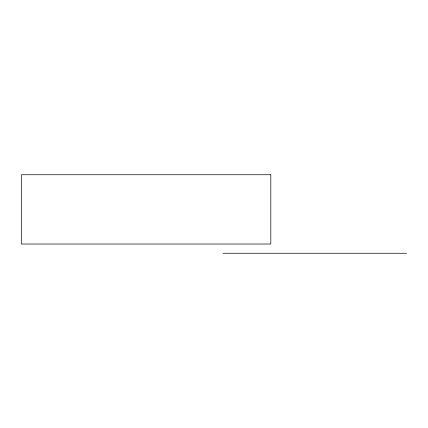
<?xml version="1.0" encoding="UTF-8"?>
<svg xmlns="http://www.w3.org/2000/svg" width="428" height="428" viewBox="0 0 428 428"><rect width="100%" height="100%" fill="white"/><g stroke="black" fill="none" stroke-linecap="round" stroke-linejoin="round"><path stroke-width="0.64" d="M222.983 253.258L406.6 253.258M270.817 174.742L21.4 174.742L21.4 244.024L270.817 244.024L270.817 174.742"/></g></svg>
